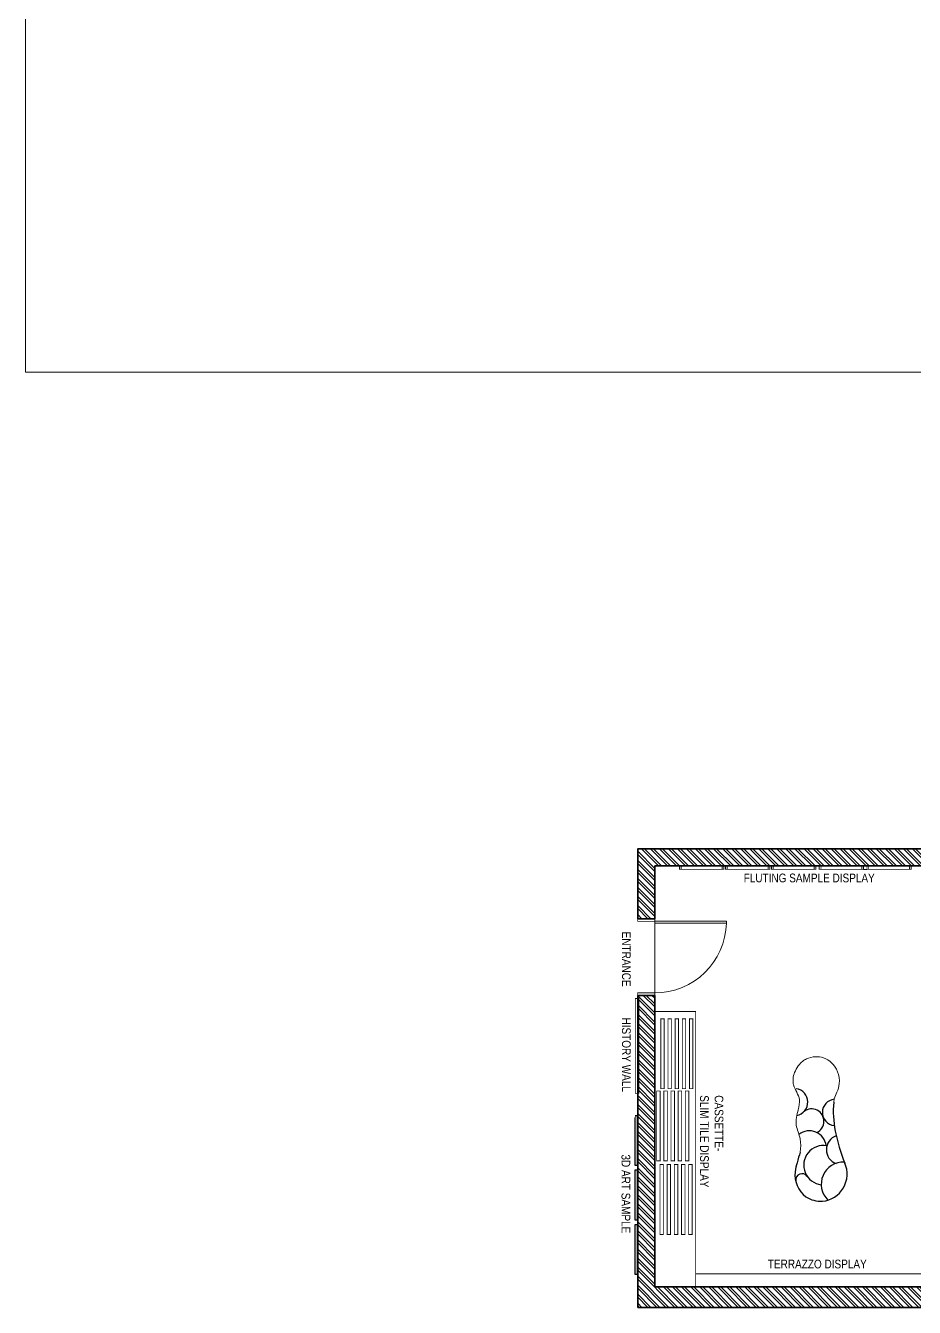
# Model space of a CAD drawing. Header units: inches. Extents: x -109431 to 29005, y -34715 to -1756.
# Drawn here: x -54968 to -54446, y -12996 to -12244 of the extents above; entities that cross this region are included whole.
import ezdxf

# ---------------------------------------------------------------- set-up
doc = ezdxf.new("R2010")
doc.units = ezdxf.units.IN
doc.header["$LTSCALE"] = 0.05
doc.header["$MEASUREMENT"] = 0
for name, color, linetype, lineweight in [('FURNITURE', 1, 'Continuous', 18), ('hatch', 7, 'Continuous', 25), ('WALL', 7, 'Continuous', 35)]:
    doc.layers.add(name, color=color, linetype=linetype, lineweight=lineweight)
doc.layers.add('Furniture text & dimension', color=7, linetype='Continuous')
doc.layers.add('text', color=4, linetype='Continuous')
doc.styles.add('4MMOF3-8', font='ARIALN.TTF', dxfattribs={"height": 5.12})
pattern_1 = [(315, (-50218.136, 71535.8316), (2.65165043, 2.65165043), []), (315, (-50218.136, 71534.064), (2.65165043, 2.65165043), [])]

msp = doc.modelspace()

# ---------------------------------------------------------------- hatches: boundary and pattern name
at = {"layer": 'hatch', "ltscale": 0.25}
h = msp.add_hatch(dxfattribs=at)
h.set_pattern_fill('ANSI32', color=8, scale=10, angle=270)
h.set_pattern_definition(pattern_1)
h.paths.add_polyline_path([(-54435.68828, -12737.46865), (-54435.68828, -12727.46865), (-54608.68828, -12727.46865), (-54608.68828, -12768.46865), (-54598.68828, -12768.46865), (-54598.68828, -12737.46865)])
h = msp.add_hatch(dxfattribs=at)
h.set_pattern_fill('ANSI32', color=8, scale=10, angle=270)
h.set_pattern_definition(pattern_1)
h.paths.add_polyline_path([(-54435.72223, -12996.46865), (-54435.72223, -12984.46865), (-54598.68828, -12984.46865), (-54598.68828, -12813.46865), (-54608.68828, -12813.46865), (-54608.68828, -12996.46865)])

# ---------------------------------------------------------------- linework, layer by layer
at = {"color": 244, "lineweight": 30, "ltscale": 50, "true_color": 0x991b1e}
for centre, radius, start, end in [((-54516.83306, -12876.0558), 7.9465, 280.90039772, 81.90428503), ((-54492.57657, -12882.08732), 7.74125, 95.76788184, 264.32778076), ((-54506.64742, -12887.29034), 7.25568, 294.50387223, 127.97352409), ((-54435.5709, -12881.39239), 58.35224, 174.7125367, 191.52986751), ((-54507.97699, -12902.78407), 9.89371, 6.92579636, 128.02881407), ((-54489.30411, -12903.98417), 8.69852, 109.24907711, 249.62967375), ((-54389.62458, -12872.68841), 105.11319, 191.17263727, 201.85793881), ((-54499.71003, -12913.02574), 11.53989, 79.90649738, 263.5789485), ((-54487.05128, -12920.80958), 29.60893, 161.86525537, 172.40765028), ((-54444.76237, -12929.48993), 72.66532, 160.57748444, 165.74235117), ((-54487.97803, -12924.23518), 13.02511, 87.54446928, 225.66581787), ((-54501.80306, -12918.28073), 15.98454, 275.45789924, 23.82938787), ((-54499.61152, -12918.33924), 16.8509, 175.09195414, 231.91624339), ((-54512.22782, -12921.77568), 3.73294, 35.29785122, 188.70555626), ((-54501.14994, -12917.90452), 16.31136, 237.11874732, 273.04774605)]:
    msp.add_arc(centre, radius, start, end, dxfattribs=at)
at = {"layer": 'FURNITURE', "ltscale": 50}
for p, q in [((-54598.68828, -12737.46865), (-54435.68828, -12737.46865)), ((-54474.18828, -12739.46865), (-54476.18828, -12739.46865)), ((-54598.68828, -12769.96865), (-54556.68828, -12769.96865)), ((-54598.68828, -12769.96865), (-54598.68828, -12811.96865)), ((-54556.68828, -12770.96865), (-54598.68828, -12770.96865)), ((-54556.68828, -12769.96865), (-54556.68828, -12770.96865))]:
    msp.add_line(p, q, dxfattribs=at)
msp.add_lwpolyline([(-54967.88583, -11821.43125), (-53859.60159, -11821.43125), (-53859.60159, -12447.75804), (-54967.88583, -12447.75804)], close=True, dxfattribs=at)
at = {"layer": 'FURNITURE', "ltscale": 50, "const_width": 0.5}
for points in [[(-54583.17797, -12739.46865), (-54584.17797, -12739.46865), (-54584.17797, -12737.46865), (-54583.17797, -12737.46865), (-54583.17797, -12739.46865)], [(-54559.17797, -12739.46865), (-54558.17797, -12739.46865), (-54558.17797, -12737.46865), (-54559.17797, -12737.46865), (-54559.17797, -12739.46865)], [(-54556.18313, -12739.46865), (-54557.18313, -12739.46865), (-54557.18313, -12737.46865), (-54556.18313, -12737.46865), (-54556.18313, -12739.46865)], [(-54532.18313, -12739.46865), (-54531.18313, -12739.46865), (-54531.18313, -12737.46865), (-54532.18313, -12737.46865), (-54532.18313, -12739.46865)], [(-54529.18828, -12739.46865), (-54530.18828, -12739.46865), (-54530.18828, -12737.46865), (-54529.18828, -12737.46865), (-54529.18828, -12739.46865)], [(-54505.18828, -12739.46865), (-54504.18828, -12739.46865), (-54504.18828, -12737.46865), (-54505.18828, -12737.46865), (-54505.18828, -12739.46865)], [(-54501.18828, -12739.46865), (-54502.18828, -12739.46865), (-54502.18828, -12737.46865), (-54501.18828, -12737.46865), (-54501.18828, -12739.46865)], [(-54477.18828, -12739.46865), (-54476.18828, -12739.46865), (-54476.18828, -12737.46865), (-54477.18828, -12737.46865), (-54477.18828, -12739.46865)], [(-54473.18828, -12739.46865), (-54474.18828, -12739.46865), (-54474.18828, -12737.46865), (-54473.18828, -12737.46865), (-54473.18828, -12739.46865)], [(-54449.18828, -12739.46865), (-54448.18828, -12739.46865), (-54448.18828, -12737.46865), (-54449.18828, -12737.46865), (-54449.18828, -12739.46865)], [(-54598.68828, -12769.96865), (-54608.68828, -12769.96865), (-54608.68828, -12768.46865), (-54598.68828, -12768.46865), (-54598.68828, -12769.96865)], [(-54598.68828, -12813.46865), (-54608.68828, -12813.46865), (-54608.68828, -12811.96865), (-54598.68828, -12811.96865), (-54598.68828, -12813.46865)], [(-54593.18627, -12827.129), (-54595.18627, -12827.129), (-54595.18627, -12868.129), (-54593.18627, -12868.129), (-54593.18627, -12827.129)], [(-54588.97287, -12827.129), (-54590.97287, -12827.129), (-54590.97287, -12868.129), (-54588.97287, -12868.129), (-54588.97287, -12827.129)], [(-54584.75948, -12827.129), (-54586.75948, -12827.129), (-54586.75948, -12868.129), (-54584.75948, -12868.129), (-54584.75948, -12827.129)], [(-54580.54608, -12827.129), (-54582.54608, -12827.129), (-54582.54608, -12868.129), (-54580.54608, -12868.129), (-54580.54608, -12827.129)], [(-54576.33269, -12827.129), (-54578.33269, -12827.129), (-54578.33269, -12868.129), (-54576.33269, -12868.129), (-54576.33269, -12827.129)], [(-54595.57671, -12869.49666), (-54597.57671, -12869.49666), (-54597.57671, -12910.49666), (-54595.57671, -12910.49666), (-54595.57671, -12869.49666)], [(-54591.36332, -12869.49666), (-54593.36332, -12869.49666), (-54593.36332, -12910.49666), (-54591.36332, -12910.49666), (-54591.36332, -12869.49666)], [(-54587.14992, -12869.49666), (-54589.14992, -12869.49666), (-54589.14992, -12910.49666), (-54587.14992, -12910.49666), (-54587.14992, -12869.49666)], [(-54582.93653, -12869.49666), (-54584.93653, -12869.49666), (-54584.93653, -12910.49666), (-54582.93653, -12910.49666), (-54582.93653, -12869.49666)], [(-54578.72313, -12869.49666), (-54580.72313, -12869.49666), (-54580.72313, -12910.49666), (-54578.72313, -12910.49666), (-54578.72313, -12869.49666)], [(-54593.63114, -12912.68832), (-54595.63114, -12912.68832), (-54595.63114, -12953.68832), (-54593.63114, -12953.68832), (-54593.63114, -12912.68832)], [(-54589.41775, -12912.68832), (-54591.41775, -12912.68832), (-54591.41775, -12953.68832), (-54589.41775, -12953.68832), (-54589.41775, -12912.68832)], [(-54585.20435, -12912.68832), (-54587.20435, -12912.68832), (-54587.20435, -12953.68832), (-54585.20435, -12953.68832), (-54585.20435, -12912.68832)], [(-54580.99096, -12912.68832), (-54582.99096, -12912.68832), (-54582.99096, -12953.68832), (-54580.99096, -12953.68832), (-54580.99096, -12912.68832)], [(-54576.77756, -12912.68832), (-54578.77756, -12912.68832), (-54578.77756, -12953.68832), (-54576.77756, -12953.68832), (-54576.77756, -12912.68832)], [(-54574.68828, -12976.7425), (-54574.68828, -12984.7425), (-54430.68828, -12984.7425), (-54430.68828, -12976.7425), (-54574.68828, -12976.7425)]]:
    msp.add_lwpolyline(points, dxfattribs=at)
for points in [[(-54583.17797, -12739.46865), (-54559.17797, -12739.46865), (-54559.17797, -12737.46865), (-54583.17797, -12737.46865)], [(-54556.18313, -12739.46865), (-54532.18313, -12739.46865), (-54532.18313, -12737.46865), (-54556.18313, -12737.46865)], [(-54529.18828, -12739.46865), (-54505.18828, -12739.46865), (-54505.18828, -12737.46865), (-54529.18828, -12737.46865)], [(-54477.18828, -12739.46865), (-54501.18828, -12739.46865), (-54501.18828, -12737.46865), (-54477.18828, -12737.46865)], [(-54449.18828, -12739.46865), (-54473.18828, -12739.46865), (-54473.18828, -12737.46865), (-54449.18828, -12737.46865)], [(-54574.68828, -12984.46865), (-54574.68828, -12822.90806), (-54598.68828, -12822.90806), (-54598.68828, -12984.46865)]]:
    msp.add_lwpolyline(points, close=True, dxfattribs=at)
at = {"layer": 'FURNITURE', "ltscale": 50}
msp.add_arc((-54598.6968, -12769.94772), 42.02093, 270.0116194, 358.60782621, dxfattribs=at)
msp.add_open_spline([(-54514.46753, -12854.76962), (-54512.78015, -12852.46118), (-54508.03569, -12849.2652), (-54498.55636, -12848.79515), (-54491.29151, -12855.95573), (-54489.51609, -12867.04303), (-54493.19276, -12872.30906), (-54493.51644, -12875.0331), (-54493.67485, -12876.01507)], degree=3, knots=[0, 0, 0, 0, 4.727627445, 14.588807337, 26.149199983, 32.71573748, 43.306286294, 45.304901276, 45.304901276, 45.304901276, 45.304901276], dxfattribs=at)
for points in [[(-54514.53028, -12880.48903), (-54513.82495, -12874.51762), (-54517.18904, -12865.99484), (-54516.64648, -12858.66634), (-54514.46753, -12854.76962)], [(-54513.29246, -12905.3264), (-54513.33665, -12897.6433), (-54515.66988, -12889.50024), (-54514.53028, -12880.48903)]]:
    msp.add_spline(points, degree=3, dxfattribs=at)
at = {"layer": 'Furniture text & dimension', "ltscale": 50}
for points in [[(-54608.85423, -12913.05878), (-54608.85423, -12884.05878), (-54610.35423, -12884.05878), (-54610.35423, -12913.05878)], [(-54608.85423, -12945.05878), (-54608.85423, -12916.05878), (-54610.35423, -12916.05878), (-54610.35423, -12945.05878)], [(-54608.85423, -12977.05878), (-54608.85423, -12948.05878), (-54610.35423, -12948.05878), (-54610.35423, -12977.05878)]]:
    msp.add_lwpolyline(points, close=True, dxfattribs=at)
at = {"layer": 'WALL', "ltscale": 0.25}
for p, q in [((-54598.68828, -12813.46865), (-54598.68828, -12984.46865)), ((-54598.68828, -12984.46865), (-54432.68828, -12984.46865)), ((-54608.68828, -12996.46865), (-53987.39199, -12996.46865))]:
    msp.add_line(p, q, dxfattribs=at)
for points in [[(-54608.68828, -12768.46865), (-54608.68828, -12727.46865), (-54423.68828, -12727.46865)], [(-54598.68828, -12768.46865), (-54598.68828, -12737.46865)], [(-54598.68828, -12737.46865), (-54423.68828, -12737.46865)], [(-54608.68828, -12768.46865), (-54598.68828, -12768.46865)], [(-54608.68828, -12813.46865), (-54598.68828, -12813.46865)], [(-54608.68828, -12813.46865), (-54608.68828, -12996.46865)]]:
    msp.add_lwpolyline(points, dxfattribs=at)

# ---------------------------------------------------------------- texts
at = {"layer": 'text', "ltscale": 50, "insert": (-54546.51626, -12744.5594), "char_height": 5.12, "attachment_point": 4, "style": '4MMOF3-8'}
msp.add_mtext_dynamic_manual_height_columns('FLUTING SAMPLE DISPLAY', width=127.679357, gutter_width=15.396, heights=[0], dxfattribs=at)
at = {"layer": 'text', "ltscale": 50, "insert": (-54565.30498, -12872.01553), "char_height": 5.12, "attachment_point": 4, "rotation": 270, "style": '4MMOF3-8'}
msp.add_mtext_dynamic_manual_height_columns('CASSETTE- \\PSLIM TILE DISPLAY', width=127.679357, gutter_width=15.396, heights=[0], dxfattribs=at)
at = {"layer": 'text', "ltscale": 50, "insert": (-54615.67396, -12906.73669), "char_height": 5.12, "width": 72.3298546, "attachment_point": 4, "rotation": 270, "style": '4MMOF3-8'}
msp.add_mtext('3D ART SAMPLE', dxfattribs=at)
at = {"layer": 'text', "ltscale": 50, "insert": (-54532.32112, -12971.07624), "char_height": 5.12, "width": 66.2810962, "attachment_point": 4, "style": '4MMOF3-8'}
msp.add_mtext('TERRAZZO DISPLAY', dxfattribs=at)

# ---------------------------------------------------------------- next in the draw order: texts
at = {"layer": 'text', "ltscale": 50, "insert": (-54615.40987, -12826.39884), "char_height": 5.12, "attachment_point": 4, "rotation": 270, "style": '4MMOF3-8', "bg_fill": 2}
msp.add_mtext_dynamic_manual_height_columns('HISTORY WALL', width=56.1013147, gutter_width=15.396, heights=[26.39219], dxfattribs=at)

# ---------------------------------------------------------------- next in the draw order: linework, layer by layer
at = {"layer": 'FURNITURE', "ltscale": 50, "const_width": 0.5}
msp.add_lwpolyline([(-54608.08817, -12815.28961), (-54610.08817, -12815.28961), (-54610.08817, -12870.86067), (-54608.08817, -12870.86067), (-54608.08817, -12815.28961)], dxfattribs=at)

# ---------------------------------------------------------------- next in the draw order: texts
at = {"layer": 'text', "ltscale": 50, "insert": (-54615.40987, -12776.03838), "char_height": 5.12, "attachment_point": 4, "rotation": 270, "style": '4MMOF3-8', "bg_fill": 2}
msp.add_mtext_dynamic_manual_height_columns('ENTRANCE', width=56.1013147, gutter_width=15.396, heights=[26.39219], dxfattribs=at)

doc.saveas('drawing.dxf')
